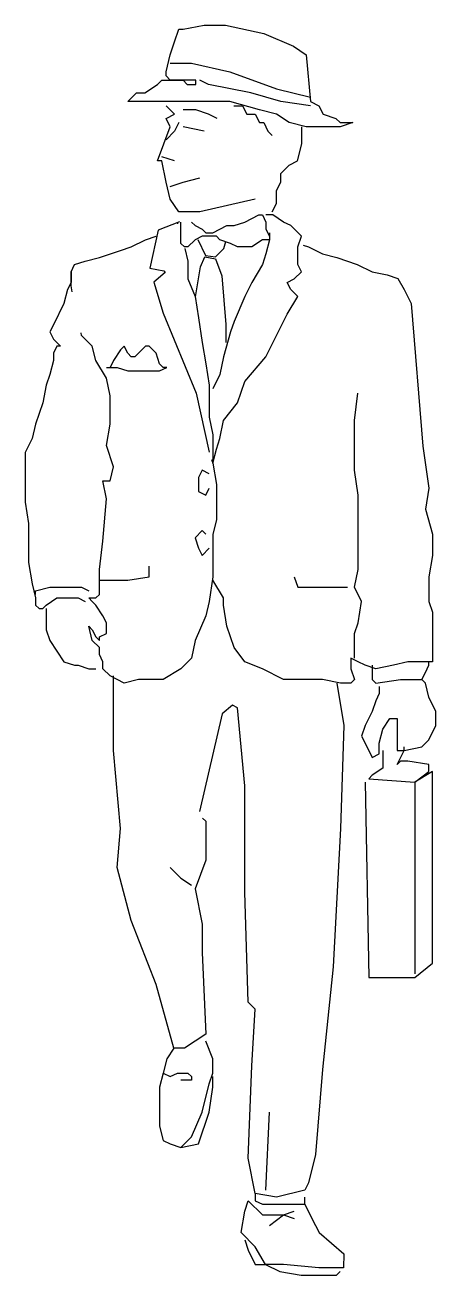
# Model space of a CAD drawing. Extents: x 5.09 to 5.7, y 0.17 to 2.02.
import ezdxf

# ---------------------------------------------------------------- set-up
doc = ezdxf.new("R2010")
doc.units = 0
doc.header["$LTSCALE"] = 24
doc.header["$MEASUREMENT"] = 0
doc.layers.get('0').update_dxf_attribs({"linetype": 'CONTINUOUS'})

msp = doc.modelspace()

# ---------------------------------------------------------------- linework, layer by layer
for p, q in [((5.5029, 1.6951), (5.5109, 1.6924)), ((5.5109, 1.6924), (5.5319, 1.6819)), ((5.5319, 1.6819), (5.5529, 1.6766)), ((5.5529, 1.6766), (5.5834, 1.6665)), ((5.5834, 1.6665), (5.6055, 1.6556)), ((5.6055, 1.6556), (5.6277, 1.6509)), ((5.6277, 1.6509), (5.6434, 1.6456)), ((5.6434, 1.6456), (5.6529, 1.6292)), ((5.6529, 1.6292), (5.6634, 1.6082)), ((5.6634, 1.6082), (5.6809, 1.3965)), ((5.6809, 1.3965), (5.6897, 1.3344)), ((5.6897, 1.3344), (5.6845, 1.3028)), ((5.6845, 1.3028), (5.695, 1.266)), ((5.695, 1.266), (5.695, 1.2344)), ((5.695, 1.2344), (5.6897, 1.2028)), ((5.3846, 1.1712), (5.3688, 1.1976)), ((5.6897, 1.2028), (5.6897, 1.166)), ((5.3846, 1.1607), (5.3846, 1.1712)), ((5.3898, 1.1291), (5.3846, 1.1607)), ((5.6897, 1.166), (5.695, 1.1502)), ((5.695, 1.1502), (5.695, 1.1186)), ((5.4004, 1.0975), (5.3898, 1.1291)), ((5.695, 1.1186), (5.695, 1.087)), ((5.4162, 1.0765), (5.4004, 1.0975)), ((5.4425, 1.0659), (5.4162, 1.0765)), ((5.574, 1.0817), (5.574, 1.0659)), ((5.5845, 1.0765), (5.574, 1.0817)), ((5.595, 1.0712), (5.5845, 1.0765)), ((5.6582, 1.0765), (5.6371, 1.0712)), ((5.6792, 1.0765), (5.6582, 1.0765)), ((5.695, 1.0765), (5.6792, 1.0765)), ((5.695, 1.087), (5.695, 1.0765)), ((5.474, 1.0501), (5.4425, 1.0659)), ((5.574, 1.0659), (5.5792, 1.0501)), ((5.6108, 1.0659), (5.595, 1.0712)), ((5.6371, 1.0712), (5.6108, 1.0659)), ((5.5056, 1.0501), (5.474, 1.0501)), ((5.5319, 1.0501), (5.5056, 1.0501)), ((5.5582, 1.0449), (5.5319, 1.0501)), ((5.574, 1.0449), (5.5582, 1.0449)), ((5.5792, 1.0501), (5.574, 1.0449))]:
    msp.add_line(p, q)
msp.add_lwpolyline([(5.3246, 2.0156), (5.3561, 2.0219), (5.3877, 2.0219), (5.4444, 2.0093), (5.4885, 1.9904), (5.5074, 1.9778), (5.5137, 1.9084), (5.5263, 1.9021), (5.5326, 1.8895), (5.5515, 1.8832), (5.5578, 1.8769), (5.5767, 1.8769), (5.5578, 1.8706), (5.5263, 1.8706), (5.5074, 1.8706), (5.4822, 1.8769), (5.4633, 1.8895), (5.4381, 1.8958), (5.394, 1.9084), (5.3498, 1.9084), (5.3309, 1.9084), (5.3057, 1.9084), (5.2931, 1.9084), (5.2679, 1.9084), (5.249, 1.9084), (5.2427, 1.9084), (5.2553, 1.921), (5.2679, 1.921), (5.2868, 1.9336), (5.2931, 1.9399), (5.312, 1.9399), (5.3246, 1.9399), (5.3309, 1.9336), (5.3435, 1.9336), (5.3435, 1.9336), (5.3435, 1.9399), (5.3309, 1.9399), (5.3057, 1.9399), (5.2994, 1.9462), (5.2994, 1.9525), (5.3057, 1.9778), (5.312, 1.9967), (5.3183, 2.0156)], close=True)
for points in [[(5.3057, 1.9651), (5.3372, 1.9651), (5.394, 1.9525), (5.4633, 1.9273), (5.5137, 1.9147)], [(5.5137, 1.9021), (5.4696, 1.9084), (5.4255, 1.921), (5.3624, 1.9336), (5.3498, 1.9399)], [(5.4318, 1.7633), (5.3498, 1.7444), (5.3183, 1.7444), (5.3057, 1.7633), (5.2994, 1.7886), (5.2931, 1.8201), (5.2868, 1.8201), (5.3057, 1.8706), (5.2994, 1.8832), (5.312, 1.8895), (5.2994, 1.9021)], [(5.3751, 1.8832), (5.3624, 1.8895), (5.3435, 1.8958), (5.3372, 1.8958), (5.3246, 1.8958)], [(5.4003, 1.9021), (5.4129, 1.9021), (5.4192, 1.8895), (5.4318, 1.8895), (5.4381, 1.8769), (5.4444, 1.8769), (5.4507, 1.8642), (5.457, 1.8579)], [(5.3183, 1.8769), (5.312, 1.8642), (5.2994, 1.8516)], [(5.3561, 1.8642), (5.3246, 1.8706)], [(5.457, 1.7444), (5.4633, 1.757), (5.4633, 1.776), (5.4696, 1.7886), (5.4696, 1.8012), (5.4822, 1.8138), (5.4948, 1.8201), (5.5011, 1.8453), (5.5011, 1.8579), (5.5011, 1.8706)], [(5.312, 1.8201), (5.2931, 1.8264)], [(5.3057, 1.7823), (5.3246, 1.7886), (5.3498, 1.7949)], [(5.3192, 1.7295), (5.2878, 1.7173), (5.2752, 1.6608), (5.2962, 1.657), (5.2983, 1.6542), (5.2815, 1.6401), (5.2951, 1.5939), (5.3443, 1.4752), (5.3632, 1.3877)], [(5.3162, 1.7293), (5.3162, 1.7267)], [(5.3372, 1.7293), (5.3425, 1.724), (5.353, 1.7187), (5.3583, 1.7135), (5.3688, 1.7135), (5.3793, 1.7187), (5.3898, 1.724), (5.4004, 1.724), (5.4162, 1.7293), (5.4267, 1.7345), (5.4372, 1.7398), (5.4425, 1.7398), (5.4477, 1.7293), (5.4477, 1.7187), (5.453, 1.7082), (5.453, 1.7029), (5.4425, 1.7029), (5.4267, 1.6924), (5.4214, 1.6924), (5.4109, 1.6924), (5.4056, 1.6924), (5.3951, 1.6977), (5.3793, 1.7029), (5.3741, 1.7082), (5.3583, 1.7082), (5.353, 1.7082), (5.3425, 1.7029), (5.332, 1.6924), (5.3267, 1.6924), (5.3215, 1.6977), (5.3215, 1.7082), (5.3215, 1.7187), (5.3215, 1.7293), (5.3215, 1.7293)], [(5.3273, 1.6902), (5.332, 1.6714), (5.332, 1.645), (5.3425, 1.6187), (5.3478, 1.5871), (5.353, 1.5503), (5.3583, 1.5187), (5.3635, 1.4871), (5.3635, 1.466), (5.3635, 1.4397), (5.3688, 1.4134), (5.3688, 1.3923), (5.3688, 1.3713), (5.3741, 1.3923), (5.3793, 1.4081), (5.3846, 1.4345), (5.4056, 1.4608), (5.4162, 1.4924), (5.4477, 1.5292), (5.4635, 1.5608), (5.4793, 1.5924), (5.4951, 1.6187), (5.4845, 1.6292), (5.4793, 1.6398), (5.4898, 1.645), (5.5003, 1.6556), (5.4951, 1.6661), (5.4951, 1.6924), (5.5003, 1.7082), (5.4845, 1.724), (5.474, 1.7293), (5.4582, 1.7398), (5.4477, 1.7398)], [(5.1601, 1.6259), (5.1584, 1.6345), (5.1584, 1.6556), (5.1636, 1.6661), (5.1636, 1.6661), (5.1794, 1.6714), (5.2005, 1.6766), (5.232, 1.6871), (5.2478, 1.6924), (5.2688, 1.7029), (5.2846, 1.7082)], [(5.453, 1.7135), (5.453, 1.7029), (5.4477, 1.6819), (5.4425, 1.6661), (5.4267, 1.6398), (5.4162, 1.6187), (5.4004, 1.5819), (5.3951, 1.5661), (5.3846, 1.5292), (5.3793, 1.5029), (5.3688, 1.4818)], [(5.3464, 1.7032), (5.3579, 1.6796), (5.3726, 1.6777), (5.3852, 1.69), (5.3883, 1.7003)], [(5.3433, 1.6184), (5.3506, 1.6627), (5.3569, 1.6777), (5.3726, 1.6749), (5.382, 1.6495), (5.3883, 1.577), (5.3883, 1.5506)], [(5.1584, 1.6556), (5.1584, 1.6398), (5.1531, 1.6292), (5.1478, 1.6082), (5.1321, 1.5766), (5.1268, 1.5661), (5.1321, 1.5555), (5.1373, 1.5503), (5.1426, 1.545), (5.1373, 1.545), (5.1321, 1.5345), (5.1321, 1.5239), (5.1268, 1.5029), (5.1215, 1.4871), (5.1163, 1.4608), (5.111, 1.445), (5.1058, 1.4292), (5.1005, 1.4081), (5.09, 1.3871), (5.09, 1.366), (5.09, 1.3397), (5.09, 1.3134), (5.0952, 1.2818), (5.0952, 1.2502), (5.0952, 1.2239), (5.1005, 1.1923), (5.1058, 1.1712), (5.1058, 1.1607), (5.111, 1.1554), (5.1163, 1.1554), (5.1215, 1.1607), (5.1373, 1.1712), (5.1584, 1.1712), (5.1689, 1.1712), (5.1794, 1.166)], [(5.3669, 1.3769), (5.3688, 1.3713), (5.3741, 1.3397), (5.3741, 1.3134), (5.3741, 1.287), (5.3688, 1.266), (5.3688, 1.2291), (5.3688, 1.2028), (5.3635, 1.166), (5.3583, 1.1449), (5.3425, 1.1081), (5.3372, 1.0817), (5.3215, 1.0659), (5.2952, 1.0501), (5.2583, 1.0501), (5.2373, 1.0449), (5.2162, 1.0554), (5.2057, 1.0659), (5.2057, 1.0659), (5.2057, 1.0765), (5.2005, 1.087), (5.2005, 1.0975), (5.1899, 1.1081), (5.1847, 1.1291), (5.1899, 1.1238), (5.1952, 1.1133), (5.2005, 1.1081), (5.2005, 1.1133), (5.211, 1.1186), (5.211, 1.1344), (5.2057, 1.1449), (5.1952, 1.1607), (5.1899, 1.166), (5.1847, 1.1712), (5.1899, 1.1712), (5.1952, 1.1712), (5.2005, 1.1765), (5.2005, 1.2133), (5.2057, 1.2555), (5.211, 1.3186), (5.2057, 1.345), (5.2162, 1.345), (5.2215, 1.366), (5.211, 1.3976), (5.2162, 1.4292), (5.2162, 1.4713), (5.211, 1.4976), (5.1952, 1.5239), (5.1899, 1.545), (5.1741, 1.5608), (5.1732, 1.5646)], [(5.211, 1.5134), (5.2268, 1.5134), (5.2425, 1.5082), (5.2688, 1.5082), (5.2899, 1.5082), (5.3004, 1.5134), (5.2952, 1.5134), (5.2899, 1.5187), (5.2846, 1.5345), (5.2741, 1.545), (5.2688, 1.545), (5.2583, 1.5345), (5.2531, 1.5292), (5.2478, 1.5292), (5.2425, 1.5345), (5.2373, 1.545), (5.232, 1.5397), (5.2215, 1.5239), (5.2162, 1.5134)], [(5.5792, 1.0817), (5.5792, 1.0923), (5.5792, 1.1186), (5.5845, 1.1344), (5.5898, 1.166), (5.5792, 1.187), (5.5845, 1.2133), (5.5845, 1.266), (5.5845, 1.2923), (5.5845, 1.3239), (5.5792, 1.3608), (5.5792, 1.3923), (5.5792, 1.4345), (5.5843, 1.4753)], [(5.3635, 1.3555), (5.353, 1.3608), (5.3478, 1.3502), (5.3478, 1.3292), (5.3583, 1.3239), (5.3583, 1.3239), (5.3635, 1.3344)], [(5.3583, 1.266), (5.353, 1.2713), (5.3425, 1.2607), (5.3478, 1.2449), (5.353, 1.2344), (5.3635, 1.2449)], [(5.2005, 1.1976), (5.2162, 1.1976), (5.2373, 1.1976), (5.2425, 1.1976), (5.2741, 1.2028), (5.2741, 1.2081), (5.2741, 1.2186)], [(5.4898, 1.2028), (5.4951, 1.187), (5.5109, 1.187), (5.5266, 1.187), (5.5477, 1.187), (5.5687, 1.187), (5.5687, 1.187)], [(5.1058, 1.1765), (5.1058, 1.1818), (5.1268, 1.187), (5.1478, 1.187), (5.1741, 1.187), (5.1847, 1.1818)], [(5.1215, 1.1554), (5.1215, 1.1396), (5.1215, 1.1238), (5.1268, 1.1081), (5.1373, 1.0923), (5.1478, 1.0765), (5.1636, 1.0712), (5.1689, 1.0712), (5.1847, 1.0659), (5.1899, 1.0659), (5.1952, 1.0659)], [(5.6055, 1.0712), (5.6055, 1.0501), (5.6108, 1.0449), (5.6476, 1.0501), (5.6792, 1.0501), (5.6845, 1.0607), (5.6897, 1.0712), (5.6897, 1.0765)], [(5.3536, 0.8443), (5.3583, 0.8396), (5.3583, 0.7817), (5.3425, 0.7395), (5.353, 0.6869), (5.353, 0.6448), (5.3583, 0.5237), (5.3267, 0.5026), (5.3109, 0.5026), (5.2846, 0.5974), (5.2478, 0.6922), (5.2268, 0.7711), (5.232, 0.829), (5.232, 0.829), (5.2215, 0.9449), (5.2215, 1.0554)], [(5.5529, 1.0449), (5.5635, 0.9817), (5.5582, 0.829), (5.5477, 0.6237), (5.5319, 0.4711), (5.5214, 0.3447), (5.5109, 0.3026), (5.5056, 0.2921), (5.4635, 0.2815), (5.4319, 0.2868), (5.4214, 0.3394), (5.4267, 0.4763), (5.4319, 0.5606), (5.4214, 0.5711), (5.4162, 0.7343), (5.4162, 0.8922), (5.4056, 1.008), (5.3979, 1.0122), (5.3825, 0.9992), (5.3492, 0.8541)], [(5.6161, 1.0396), (5.6161, 1.0291), (5.6108, 1.0186), (5.6055, 1.0028), (5.595, 0.9817), (5.5898, 0.9659), (5.595, 0.9554), (5.6055, 0.9343), (5.6161, 0.9396), (5.6161, 0.9554), (5.6213, 0.9764), (5.6319, 0.9922), (5.6424, 0.9922), (5.6424, 0.987), (5.6424, 0.9712), (5.6424, 0.9554), (5.6424, 0.9501), (5.6424, 0.9449), (5.6529, 0.9449), (5.6792, 0.9501), (5.6897, 0.9607), (5.7002, 0.9817), (5.7002, 1.0028), (5.6897, 1.0238), (5.6845, 1.0449), (5.6792, 1.0501)], [(5.6213, 0.9449), (5.6213, 0.9291), (5.6213, 0.9185), (5.6055, 0.908), (5.6003, 0.9027), (5.6003, 0.9027), (5.6687, 0.8975), (5.6897, 0.9133), (5.6897, 0.9238), (5.6582, 0.9291), (5.6476, 0.9291), (5.6424, 0.9238), (5.6529, 0.9449), (5.6529, 0.9501)], [(5.595, 0.8975), (5.6003, 0.6079), (5.6687, 0.6079), (5.695, 0.629), (5.695, 0.9133), (5.6687, 0.8975), (5.6687, 0.6132)], [(5.3057, 0.7711), (5.3215, 0.7553), (5.3372, 0.7448)], [(5.3109, 0.5026), (5.3004, 0.4868), (5.2952, 0.4658), (5.2899, 0.4447), (5.2899, 0.4237), (5.2899, 0.3868), (5.2952, 0.3658), (5.3057, 0.3605), (5.3215, 0.3552), (5.3372, 0.371), (5.353, 0.4079), (5.3635, 0.45), (5.3688, 0.4658), (5.3688, 0.4868), (5.3583, 0.5132)], [(5.2952, 0.4658), (5.3057, 0.4605), (5.3162, 0.4658), (5.332, 0.4658), (5.3372, 0.4605), (5.3372, 0.4553), (5.3215, 0.4553)], [(5.3215, 0.3552), (5.3478, 0.3605), (5.3635, 0.4079), (5.3688, 0.4447), (5.3688, 0.4605)], [(5.4477, 0.2921), (5.453, 0.4079)], [(5.4319, 0.2868), (5.4319, 0.2763), (5.4425, 0.271), (5.4635, 0.271), (5.4793, 0.271), (5.4951, 0.271), (5.5056, 0.271), (5.5056, 0.2815)], [(5.5056, 0.271), (5.5161, 0.2499), (5.5266, 0.2289), (5.5635, 0.1973), (5.563, 0.1765), (5.5262, 0.1765), (5.4736, 0.1817), (5.4473, 0.1817), (5.4319, 0.2078), (5.4109, 0.2289), (5.4162, 0.2605), (5.4214, 0.2763), (5.4425, 0.2552), (5.474, 0.2552), (5.4898, 0.2605)], [(5.453, 0.2394), (5.474, 0.2552), (5.4898, 0.2499)], [(5.4162, 0.2184), (5.4214, 0.2026), (5.4315, 0.1817), (5.4473, 0.1817), (5.4683, 0.1712), (5.4999, 0.1659), (5.5525, 0.1659), (5.5577, 0.1712)]]:
    msp.add_lwpolyline(points)

doc.saveas('drawing.dxf')
